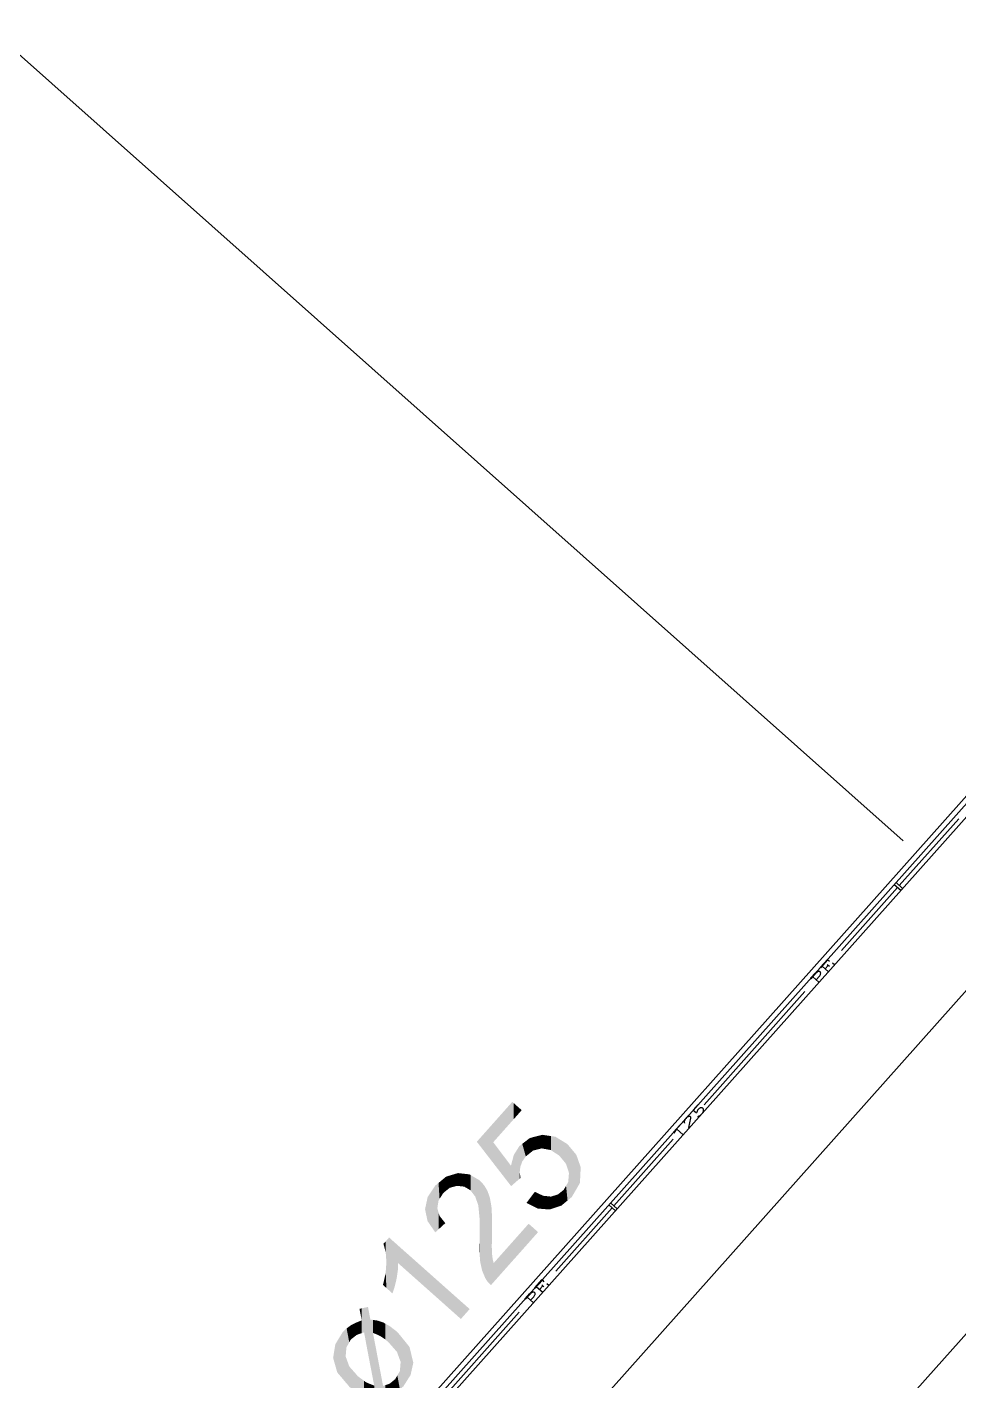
# Model space of a CAD drawing. Header units: inches. Extents: x 0.0008 to 0.0144, y 0.0003 to 0.0113.
# Drawn here: x 0.010388 to 0.010901, y 0.001525 to 0.00227 of the extents above; entities that cross this region are included whole.
import ezdxf

# ---------------------------------------------------------------- set-up
doc = ezdxf.new("R2010")
doc.units = ezdxf.units.IN
doc.header["$MEASUREMENT"] = 0
doc.linetypes.add('STRICHPUNKT', pattern=[25.4, 12.7, -6.35, 0, -6.35])
doc.layers.add('Standard', color=7, linetype='Continuous')

# ---------------------------------------------------------------- blocks, each defined once
blk = doc.blocks.new('*U625')
at = {"layer": 'Standard', "color": 4, "linetype": 'ByBlock'}
for points in [[(0.268542, 0.03959), (0.268511, 0.039752), (0.268542, 0.039759)], [(0.268575, 0.039423), (0.268542, 0.039759), (0.268575, 0.039766)], [(0.268591, 0.039339), (0.268575, 0.039766), (0.268591, 0.039769)], [(0.268575, 0.039423), (0.268575, 0.039766), (0.268591, 0.039339)], [(0.268603, 0.039272), (0.268591, 0.039769), (0.268603, 0.039772)], [(0.268591, 0.039339), (0.268591, 0.039769), (0.268603, 0.039272)], [(0.26863, 0.039129), (0.268603, 0.039772), (0.26863, 0.039778)], [(0.268603, 0.039272), (0.268603, 0.039772), (0.26863, 0.039129)], [(0.26863, 0.039129), (0.26863, 0.039778), (0.268663, 0.038956)], [(0.268461, 0.039378), (0.268392, 0.039522), (0.268461, 0.039558)], [(0.268471, 0.039387), (0.268461, 0.039558), (0.268471, 0.039562)], [(0.268481, 0.03939), (0.268471, 0.039562), (0.268481, 0.039566)], [(0.268489, 0.039393), (0.268481, 0.039566), (0.268489, 0.039569)], [(0.268511, 0.039401), (0.268489, 0.039569), (0.268511, 0.039578)], [(0.268542, 0.039411), (0.268511, 0.039578), (0.268542, 0.03959)], [(0.268663, 0.038956), (0.268663, 0.039602), (0.268665, 0.038947)], [(0.268665, 0.038947), (0.268665, 0.039602), (0.2687, 0.038764)], [(0.2687, 0.039414), (0.2687, 0.039597), (0.268716, 0.039408)], [(0.268716, 0.039408), (0.268716, 0.039594), (0.268752, 0.039394)], [(0.268752, 0.039394), (0.268752, 0.039589), (0.268759, 0.039391)], [(0.268759, 0.039391), (0.268759, 0.039588), (0.268762, 0.03939)], [(0.268762, 0.03939), (0.268762, 0.039587), (0.268786, 0.039378)], [(0.268786, 0.039378), (0.268786, 0.03958), (0.268804, 0.039369)], [(0.268804, 0.039369), (0.268804, 0.039574), (0.26884, 0.039345)], [(0.26884, 0.039345), (0.26884, 0.039562), (0.268841, 0.039345)], [(0.268841, 0.039345), (0.268841, 0.039562), (0.268857, 0.039334)], [(0.268857, 0.039334), (0.268857, 0.039553), (0.268872, 0.039322)], [(0.268273, 0.038777), (0.268201, 0.039303), (0.268273, 0.039421)], [(0.268317, 0.038724), (0.268273, 0.039421), (0.268317, 0.039465)], [(0.268273, 0.038777), (0.268273, 0.039421), (0.268317, 0.038724)], [(0.268328, 0.039213), (0.268317, 0.039465), (0.268328, 0.039475)], [(0.268331, 0.039218), (0.268328, 0.039475), (0.268331, 0.039478)], [(0.268368, 0.039284), (0.268331, 0.039478), (0.268368, 0.039505)], [(0.268374, 0.039295), (0.268368, 0.039505), (0.268374, 0.03951)], [(0.268391, 0.039324), (0.268374, 0.03951), (0.268391, 0.039522)], [(0.268392, 0.039325), (0.268391, 0.039522), (0.268392, 0.039522)], [(0.2687, 0.038764), (0.2687, 0.039414), (0.268716, 0.038678)], [(0.268872, 0.039322), (0.268872, 0.039544), (0.268904, 0.039296)], [(0.268904, 0.039296), (0.268904, 0.039526), (0.268914, 0.039288)], [(0.268914, 0.039288), (0.268914, 0.039521), (0.268933, 0.039266)], [(0.268933, 0.039266), (0.268933, 0.03951), (0.268939, 0.039259)], [(0.268939, 0.039259), (0.268939, 0.039506), (0.269007, 0.039181)], [(0.269007, 0.039181), (0.269007, 0.039453), (0.269008, 0.03918)], [(0.269008, 0.03918), (0.269008, 0.039453), (0.269035, 0.039149)], [(0.269035, 0.039149), (0.269035, 0.039432), (0.26904, 0.039134)], [(0.26904, 0.039134), (0.26904, 0.039427), (0.269075, 0.039039)], [(0.269075, 0.039039), (0.269075, 0.039385), (0.269086, 0.039011)], [(0.268173, 0.038958), (0.268142, 0.039065), (0.268173, 0.039256)], [(0.268201, 0.038861), (0.268173, 0.039256), (0.268201, 0.039303)], [(0.268173, 0.038958), (0.268173, 0.039256), (0.268201, 0.038861)], [(0.268201, 0.038861), (0.268201, 0.039303), (0.268273, 0.038777)], [(0.268716, 0.038494), (0.268716, 0.039328), (0.268752, 0.038491)], [(0.268317, 0.038724), (0.268317, 0.039084), (0.268328, 0.038712)], [(0.268328, 0.038712), (0.268328, 0.039056), (0.268331, 0.038709)], [(0.268331, 0.038709), (0.268331, 0.039048), (0.268368, 0.038664)], [(0.268752, 0.038491), (0.268752, 0.039141), (0.268759, 0.038453)], [(0.268759, 0.038453), (0.268759, 0.039102), (0.268762, 0.038438)], [(0.268762, 0.038438), (0.268762, 0.039087), (0.268786, 0.038313)], [(0.269086, 0.038636), (0.269075, 0.03888), (0.269086, 0.039011)], [(0.268368, 0.038664), (0.268368, 0.038946), (0.268374, 0.038657)], [(0.268374, 0.038657), (0.268374, 0.038939), (0.268391, 0.038644)], [(0.268391, 0.038644), (0.268391, 0.03892), (0.268392, 0.038644)], [(0.268392, 0.038644), (0.268392, 0.038919), (0.268461, 0.038591)], [(0.268461, 0.038591), (0.268461, 0.038841), (0.268471, 0.038583)], [(0.268471, 0.038583), (0.268471, 0.038828), (0.268481, 0.038576)], [(0.268481, 0.038576), (0.268481, 0.038817), (0.268489, 0.038572)], [(0.268489, 0.038572), (0.268489, 0.038809), (0.268511, 0.03856)], [(0.269035, 0.038592), (0.269008, 0.038766), (0.269035, 0.038812)], [(0.26904, 0.038597), (0.269035, 0.038812), (0.26904, 0.038821)], [(0.269075, 0.038627), (0.26904, 0.038821), (0.269075, 0.03888)], [(0.268511, 0.03856), (0.268511, 0.038792), (0.268542, 0.038545)], [(0.268542, 0.038545), (0.268542, 0.03877), (0.268575, 0.038528)], [(0.268575, 0.038528), (0.268575, 0.038746), (0.268591, 0.03852)], [(0.268591, 0.03852), (0.268591, 0.038734), (0.268603, 0.038516)], [(0.268603, 0.038516), (0.268603, 0.038725), (0.26863, 0.038509)], [(0.26863, 0.038509), (0.26863, 0.038713), (0.268663, 0.038499)], [(0.268663, 0.038499), (0.268663, 0.0387), (0.268665, 0.038499)], [(0.268665, 0.038499), (0.268665, 0.038699), (0.2687, 0.038496)], [(0.2687, 0.038496), (0.2687, 0.038685), (0.268716, 0.038494)], [(0.268841, 0.038324), (0.26884, 0.038674), (0.268841, 0.038674)], [(0.268857, 0.038327), (0.268841, 0.038674), (0.268857, 0.03868)], [(0.268872, 0.03833), (0.268857, 0.03868), (0.268872, 0.038685)], [(0.268904, 0.038523), (0.268872, 0.038685), (0.268904, 0.038696)], [(0.268914, 0.038527), (0.268904, 0.038696), (0.268914, 0.038699)], [(0.268933, 0.038535), (0.268914, 0.038699), (0.268933, 0.038706)], [(0.268939, 0.038538), (0.268933, 0.038706), (0.268939, 0.038711)], [(0.269007, 0.038568), (0.268939, 0.038711), (0.269007, 0.038766)], [(0.269008, 0.038569), (0.269007, 0.038766), (0.269008, 0.038766)]]:
    blk.add_solid(points, dxfattribs=at)
at = {"layer": 'Standard', "color": 4, "linetype": 'ByBlock', "extrusion": (0, 0, -1)}
for points in [[(-0.268542, 0.039411), (-0.268542, 0.039759), (-0.268575, 0.039423)], [(-0.268663, 0.038956), (-0.26863, 0.039778), (-0.268663, 0.039602)], [(-0.268461, 0.039378), (-0.268461, 0.039558), (-0.268471, 0.039387)], [(-0.268471, 0.039387), (-0.268471, 0.039562), (-0.268481, 0.03939)], [(-0.268481, 0.03939), (-0.268481, 0.039566), (-0.268489, 0.039393)], [(-0.268489, 0.039393), (-0.268489, 0.039569), (-0.268511, 0.039401)], [(-0.268511, 0.039401), (-0.268511, 0.039578), (-0.268542, 0.039411)], [(-0.268665, 0.038947), (-0.268663, 0.039602), (-0.268665, 0.039602)], [(-0.2687, 0.038764), (-0.268665, 0.039602), (-0.2687, 0.039597)], [(-0.268716, 0.039408), (-0.2687, 0.039597), (-0.268716, 0.039594)], [(-0.268752, 0.039394), (-0.268716, 0.039594), (-0.268752, 0.039589)], [(-0.268759, 0.039391), (-0.268752, 0.039589), (-0.268759, 0.039588)], [(-0.268762, 0.03939), (-0.268759, 0.039588), (-0.268762, 0.039587)], [(-0.268786, 0.039378), (-0.268762, 0.039587), (-0.268786, 0.03958)], [(-0.268804, 0.039369), (-0.268786, 0.03958), (-0.268804, 0.039574)], [(-0.26884, 0.039345), (-0.268804, 0.039574), (-0.26884, 0.039562)], [(-0.268841, 0.039345), (-0.26884, 0.039562), (-0.268841, 0.039562)], [(-0.268857, 0.039334), (-0.268841, 0.039562), (-0.268857, 0.039553)], [(-0.268872, 0.039322), (-0.268857, 0.039553), (-0.268872, 0.039544)], [(-0.268317, 0.039084), (-0.268317, 0.039465), (-0.268328, 0.039213)], [(-0.268328, 0.039213), (-0.268328, 0.039475), (-0.268331, 0.039218)], [(-0.268331, 0.039218), (-0.268331, 0.039478), (-0.268368, 0.039284)], [(-0.268368, 0.039284), (-0.268368, 0.039505), (-0.268374, 0.039295)], [(-0.268374, 0.039295), (-0.268374, 0.03951), (-0.268391, 0.039324)], [(-0.268391, 0.039324), (-0.268391, 0.039522), (-0.268392, 0.039325)], [(-0.268392, 0.039325), (-0.268392, 0.039522), (-0.268461, 0.039378)], [(-0.268716, 0.038678), (-0.2687, 0.039414), (-0.268716, 0.039328)], [(-0.268904, 0.039296), (-0.268872, 0.039544), (-0.268904, 0.039526)], [(-0.268914, 0.039288), (-0.268904, 0.039526), (-0.268914, 0.039521)], [(-0.268933, 0.039266), (-0.268914, 0.039521), (-0.268933, 0.03951)], [(-0.268939, 0.039259), (-0.268933, 0.03951), (-0.268939, 0.039506)], [(-0.269007, 0.039181), (-0.268939, 0.039506), (-0.269007, 0.039453)], [(-0.269008, 0.03918), (-0.269007, 0.039453), (-0.269008, 0.039453)], [(-0.269035, 0.039149), (-0.269008, 0.039453), (-0.269035, 0.039432)], [(-0.26904, 0.039134), (-0.269035, 0.039432), (-0.26904, 0.039427)], [(-0.269075, 0.039039), (-0.26904, 0.039427), (-0.269075, 0.039385)], [(-0.269086, 0.039011), (-0.269075, 0.039385), (-0.269086, 0.039372)], [(-0.269086, 0.038636), (-0.269086, 0.039372), (-0.269125, 0.038669)], [(-0.269125, 0.038669), (-0.269086, 0.039372), (-0.269125, 0.039324)], [(-0.268752, 0.038491), (-0.268716, 0.039328), (-0.268752, 0.039141)], [(-0.269125, 0.038669), (-0.269125, 0.039324), (-0.26921, 0.038803)], [(-0.26921, 0.038803), (-0.269125, 0.039324), (-0.26921, 0.039219)], [(-0.26921, 0.038803), (-0.26921, 0.039219), (-0.269225, 0.038825)], [(-0.269225, 0.038825), (-0.26921, 0.039219), (-0.269225, 0.039157)], [(-0.268328, 0.038712), (-0.268317, 0.039084), (-0.268328, 0.039056)], [(-0.268331, 0.038709), (-0.268328, 0.039056), (-0.268331, 0.039048)], [(-0.268368, 0.038664), (-0.268331, 0.039048), (-0.268368, 0.038946)], [(-0.268759, 0.038453), (-0.268752, 0.039141), (-0.268759, 0.039102)], [(-0.268762, 0.038438), (-0.268759, 0.039102), (-0.268762, 0.039087)], [(-0.268786, 0.038313), (-0.268762, 0.039087), (-0.268786, 0.03896)], [(-0.269225, 0.038825), (-0.269225, 0.039157), (-0.269263, 0.038998)], [(-0.268374, 0.038657), (-0.268368, 0.038946), (-0.268374, 0.038939)], [(-0.268391, 0.038644), (-0.268374, 0.038939), (-0.268391, 0.03892)], [(-0.268392, 0.038644), (-0.268391, 0.03892), (-0.268392, 0.038919)], [(-0.268461, 0.038591), (-0.268392, 0.038919), (-0.268461, 0.038841)], [(-0.268471, 0.038583), (-0.268461, 0.038841), (-0.268471, 0.038828)], [(-0.268481, 0.038576), (-0.268471, 0.038828), (-0.268481, 0.038817)], [(-0.268489, 0.038572), (-0.268481, 0.038817), (-0.268489, 0.038809)], [(-0.268511, 0.03856), (-0.268489, 0.038809), (-0.268511, 0.038792)], [(-0.268786, 0.038313), (-0.268786, 0.03896), (-0.268804, 0.038317)], [(-0.268804, 0.038317), (-0.268786, 0.03896), (-0.268804, 0.038867)], [(-0.268804, 0.038317), (-0.268804, 0.038867), (-0.26884, 0.038324)], [(-0.26884, 0.038324), (-0.268804, 0.038867), (-0.26884, 0.038674)], [(-0.269035, 0.038592), (-0.269035, 0.038812), (-0.26904, 0.038597)], [(-0.26904, 0.038597), (-0.26904, 0.038821), (-0.269075, 0.038627)], [(-0.269075, 0.038627), (-0.269075, 0.03888), (-0.269086, 0.038636)], [(-0.268542, 0.038545), (-0.268511, 0.038792), (-0.268542, 0.03877)], [(-0.268575, 0.038528), (-0.268542, 0.03877), (-0.268575, 0.038746)], [(-0.268591, 0.03852), (-0.268575, 0.038746), (-0.268591, 0.038734)], [(-0.268603, 0.038516), (-0.268591, 0.038734), (-0.268603, 0.038725)], [(-0.26863, 0.038509), (-0.268603, 0.038725), (-0.26863, 0.038713)], [(-0.268663, 0.038499), (-0.26863, 0.038713), (-0.268663, 0.0387)], [(-0.268665, 0.038499), (-0.268663, 0.0387), (-0.268665, 0.038699)], [(-0.2687, 0.038496), (-0.268665, 0.038699), (-0.2687, 0.038685)], [(-0.268716, 0.038494), (-0.2687, 0.038685), (-0.268716, 0.038678)], [(-0.26884, 0.038324), (-0.26884, 0.038674), (-0.268841, 0.038324)], [(-0.268841, 0.038324), (-0.268841, 0.038674), (-0.268857, 0.038327)], [(-0.268857, 0.038327), (-0.268857, 0.03868), (-0.268872, 0.03833)], [(-0.268872, 0.038509), (-0.268872, 0.038685), (-0.268904, 0.038523)], [(-0.268904, 0.038523), (-0.268904, 0.038696), (-0.268914, 0.038527)], [(-0.268914, 0.038527), (-0.268914, 0.038699), (-0.268933, 0.038535)], [(-0.268933, 0.038535), (-0.268933, 0.038706), (-0.268939, 0.038538)], [(-0.268939, 0.038538), (-0.268939, 0.038711), (-0.269007, 0.038568)], [(-0.269007, 0.038568), (-0.269007, 0.038766), (-0.269008, 0.038569)], [(-0.269008, 0.038569), (-0.269008, 0.038766), (-0.269035, 0.038592)], [(-0.268872, 0.03833), (-0.268872, 0.038509), (-0.268904, 0.038337)]]:
    blk.add_solid(points, dxfattribs=at)
blk = doc.blocks.new('*U626')
at = {"layer": 'Standard', "color": 4, "linetype": 'ByBlock'}
for points in [[(0.268875, 0.04055), (0.268846, 0.04066), (0.268875, 0.040693)], [(0.268877, 0.040545), (0.268875, 0.040693), (0.268877, 0.040694)], [(0.268875, 0.04055), (0.268875, 0.040693), (0.268877, 0.040545)], [(0.268887, 0.040404), (0.268877, 0.040694), (0.268887, 0.040706)], [(0.268877, 0.040545), (0.268877, 0.040694), (0.268887, 0.040404)], [(0.268925, 0.040009), (0.268887, 0.040706), (0.268925, 0.040749)], [(0.268887, 0.040043), (0.268887, 0.040706), (0.268925, 0.040009)], [(0.268925, 0.040009), (0.268925, 0.040749), (0.268972, 0.039967)], [(0.269051, 0.04039), (0.269051, 0.040636), (0.269928, 0.03961)], [(0.268887, 0.040043), (0.268877, 0.040263), (0.268887, 0.040404)], [(0.268875, 0.040053), (0.268846, 0.040115), (0.268875, 0.040246)], [(0.268877, 0.040052), (0.268875, 0.040246), (0.268877, 0.040263)], [(0.268875, 0.040053), (0.268875, 0.040246), (0.268877, 0.040052)], [(0.268877, 0.040052), (0.268877, 0.040263), (0.268887, 0.040043)], [(0.268846, 0.040079), (0.268839, 0.040085), (0.268846, 0.040115)], [(0.268846, 0.040079), (0.268846, 0.040115), (0.268875, 0.040053)]]:
    blk.add_solid(points, dxfattribs=at)
at = {"layer": 'Standard', "color": 4, "linetype": 'ByBlock', "extrusion": (0, 0, -1)}
for points in [[(-0.268972, 0.039967), (-0.268925, 0.040749), (-0.268972, 0.040706)], [(-0.268972, 0.039967), (-0.268972, 0.040706), (-0.269003, 0.040062)], [(-0.269003, 0.040062), (-0.268972, 0.040706), (-0.269003, 0.040679)], [(-0.269003, 0.040062), (-0.269003, 0.040679), (-0.26903, 0.040175)], [(-0.26903, 0.040175), (-0.269003, 0.040679), (-0.26903, 0.040655)], [(-0.26903, 0.040175), (-0.26903, 0.040655), (-0.269047, 0.04029)], [(-0.269047, 0.04029), (-0.26903, 0.040655), (-0.269047, 0.04064)], [(-0.269047, 0.04029), (-0.269047, 0.04064), (-0.269051, 0.04039)], [(-0.269051, 0.04039), (-0.269047, 0.04064), (-0.269051, 0.040636)], [(-0.269928, 0.03961), (-0.269051, 0.040636), (-0.269928, 0.039857)], [(-0.269928, 0.03961), (-0.269928, 0.039857), (-0.270051, 0.039748)]]:
    blk.add_solid(points, dxfattribs=at)
blk = doc.blocks.new('*U627')
at = {"layer": 'Standard', "color": 4, "linetype": 'ByBlock'}
for points in [[(0.269873, 0.041471), (0.26977, 0.041614), (0.269873, 0.041645)], [(0.269886, 0.041469), (0.269873, 0.041645), (0.269886, 0.041649)], [(0.269873, 0.041471), (0.269873, 0.041645), (0.269886, 0.041469)], [(0.269886, 0.041469), (0.269886, 0.041649), (0.269974, 0.04146)], [(0.269974, 0.04146), (0.269974, 0.041639), (0.270049, 0.041416)], [(0.269569, 0.040822), (0.269462, 0.041311), (0.269569, 0.041473)], [(0.26957, 0.040821), (0.269569, 0.041473), (0.26957, 0.041474)], [(0.269569, 0.040822), (0.269569, 0.041473), (0.26957, 0.040821)], [(0.269599, 0.040847), (0.26957, 0.041474), (0.269599, 0.041498)], [(0.269616, 0.041266), (0.269599, 0.041498), (0.269616, 0.041512)], [(0.26963, 0.041288), (0.269616, 0.041512), (0.26963, 0.041523)], [(0.269681, 0.041369), (0.26963, 0.041523), (0.269681, 0.041566)], [(0.26971, 0.041393), (0.269681, 0.041566), (0.26971, 0.04159)], [(0.26972, 0.041401), (0.26971, 0.04159), (0.26972, 0.041598)], [(0.26977, 0.041442), (0.26972, 0.041598), (0.26977, 0.041614)], [(0.270049, 0.041416), (0.270049, 0.041631), (0.270063, 0.041407)], [(0.270063, 0.041407), (0.270063, 0.041622), (0.270129, 0.04132)], [(0.270129, 0.04132), (0.270129, 0.041583), (0.270172, 0.041196)], [(0.270172, 0.041196), (0.270172, 0.041558), (0.270187, 0.041037)], [(0.270187, 0.041037), (0.270187, 0.041548), (0.270189, 0.041022)], [(0.270189, 0.041022), (0.270189, 0.041547), (0.27019, 0.04101)], [(0.27019, 0.040516), (0.27019, 0.041547), (0.270191, 0.0405)], [(0.270191, 0.0405), (0.270191, 0.041546), (0.270198, 0.040407)], [(0.270198, 0.040407), (0.270198, 0.041539), (0.270225, 0.040287)], [(0.270225, 0.040287), (0.270225, 0.04151), (0.270252, 0.040221)], [(0.270252, 0.040221), (0.270252, 0.04148), (0.270267, 0.040184)], [(0.270267, 0.040184), (0.270267, 0.041455), (0.270299, 0.040134)], [(0.269462, 0.040979), (0.269427, 0.041144), (0.269462, 0.041307)], [(0.269462, 0.040978), (0.269462, 0.041307), (0.269462, 0.041311)], [(0.269462, 0.040978), (0.269462, 0.041311), (0.269569, 0.040822)], [(0.269462, 0.040979), (0.269462, 0.041307), (0.269462, 0.040978)], [(0.270299, 0.040134), (0.270299, 0.041401), (0.270302, 0.040129)], [(0.270302, 0.040129), (0.270302, 0.041393), (0.270333, 0.040098)], [(0.270333, 0.040098), (0.270333, 0.041305), (0.270348, 0.040083)], [(0.27019, 0.040516), (0.270189, 0.040738), (0.27019, 0.04101)], [(0.270189, 0.040532), (0.270187, 0.040553), (0.270189, 0.040738)], [(0.270189, 0.040532), (0.270189, 0.040738), (0.27019, 0.040516)], [(0.270386, 0.040125), (0.270386, 0.040391), (0.270875, 0.040675)]]:
    blk.add_solid(points, dxfattribs=at)
at = {"layer": 'Standard', "color": 4, "linetype": 'ByBlock', "extrusion": (0, 0, -1)}
for points in [[(-0.269974, 0.04146), (-0.269886, 0.041649), (-0.269974, 0.041639)], [(-0.270049, 0.041416), (-0.269974, 0.041639), (-0.270049, 0.041631)], [(-0.26957, 0.040821), (-0.26957, 0.041474), (-0.269599, 0.040847)], [(-0.269599, 0.041157), (-0.269599, 0.041498), (-0.269616, 0.041266)], [(-0.269616, 0.041266), (-0.269616, 0.041512), (-0.26963, 0.041288)], [(-0.26963, 0.041288), (-0.26963, 0.041523), (-0.269681, 0.041369)], [(-0.269681, 0.041369), (-0.269681, 0.041566), (-0.26971, 0.041393)], [(-0.26971, 0.041393), (-0.26971, 0.04159), (-0.26972, 0.041401)], [(-0.26972, 0.041401), (-0.26972, 0.041598), (-0.26977, 0.041442)], [(-0.26977, 0.041442), (-0.26977, 0.041614), (-0.269873, 0.041471)], [(-0.270063, 0.041407), (-0.270049, 0.041631), (-0.270063, 0.041622)], [(-0.270129, 0.04132), (-0.270063, 0.041622), (-0.270129, 0.041583)], [(-0.270172, 0.041196), (-0.270129, 0.041583), (-0.270172, 0.041558)], [(-0.270187, 0.041037), (-0.270172, 0.041558), (-0.270187, 0.041548)], [(-0.270189, 0.041022), (-0.270187, 0.041548), (-0.270189, 0.041547)], [(-0.27019, 0.04101), (-0.270189, 0.041547), (-0.27019, 0.041547)], [(-0.270191, 0.0405), (-0.27019, 0.041547), (-0.270191, 0.041546)], [(-0.270198, 0.040407), (-0.270191, 0.041546), (-0.270198, 0.041539)], [(-0.270225, 0.040287), (-0.270198, 0.041539), (-0.270225, 0.04151)], [(-0.270252, 0.040221), (-0.270225, 0.04151), (-0.270252, 0.04148)], [(-0.270267, 0.040184), (-0.270252, 0.04148), (-0.270267, 0.041455)], [(-0.270299, 0.040134), (-0.270267, 0.041455), (-0.270299, 0.041401)], [(-0.270302, 0.040129), (-0.270299, 0.041401), (-0.270302, 0.041393)], [(-0.270333, 0.040098), (-0.270302, 0.041393), (-0.270333, 0.041305)], [(-0.270348, 0.040083), (-0.270333, 0.041305), (-0.270348, 0.041221)], [(-0.269599, 0.040847), (-0.269599, 0.041157), (-0.269616, 0.040863)], [(-0.269616, 0.040863), (-0.269599, 0.041157), (-0.269616, 0.041096)], [(-0.269616, 0.040863), (-0.269616, 0.041096), (-0.26963, 0.040876)], [(-0.26963, 0.040876), (-0.269616, 0.041096), (-0.26963, 0.041049)], [(-0.270348, 0.040083), (-0.270348, 0.041221), (-0.270355, 0.04009)], [(-0.270355, 0.04009), (-0.270348, 0.041221), (-0.270355, 0.041187)], [(-0.270355, 0.04009), (-0.270355, 0.041187), (-0.27036, 0.040096)], [(-0.27036, 0.040096), (-0.270355, 0.041187), (-0.27036, 0.041099)], [(-0.27036, 0.040621), (-0.27036, 0.041099), (-0.270363, 0.0408)], [(-0.270363, 0.0408), (-0.27036, 0.041099), (-0.270363, 0.041046)], [(-0.26963, 0.040876), (-0.26963, 0.041049), (-0.269681, 0.040922)], [(-0.269681, 0.040922), (-0.26963, 0.041049), (-0.269681, 0.040986)], [(-0.269681, 0.040922), (-0.269681, 0.040986), (-0.26971, 0.04095)], [(-0.270363, 0.0408), (-0.270363, 0.041046), (-0.270364, 0.040812)], [(-0.270364, 0.040812), (-0.270363, 0.041046), (-0.270364, 0.041045)], [(-0.270364, 0.040812), (-0.270364, 0.041045), (-0.270365, 0.041027)], [(-0.270875, 0.040675), (-0.270386, 0.040391), (-0.270875, 0.040941)], [(-0.270875, 0.040675), (-0.270875, 0.040941), (-0.271007, 0.040824)], [(-0.27036, 0.040096), (-0.27036, 0.040621), (-0.270363, 0.0401)], [(-0.270363, 0.0401), (-0.27036, 0.040621), (-0.270363, 0.040517)], [(-0.270363, 0.0401), (-0.270363, 0.040517), (-0.270364, 0.0401)], [(-0.270364, 0.0401), (-0.270363, 0.040517), (-0.270364, 0.040515)], [(-0.270364, 0.0401), (-0.270364, 0.040515), (-0.270365, 0.040101)], [(-0.270365, 0.040101), (-0.270364, 0.040515), (-0.270365, 0.040506)], [(-0.270365, 0.040101), (-0.270365, 0.040506), (-0.270372, 0.040109)], [(-0.270372, 0.040109), (-0.270365, 0.040506), (-0.270372, 0.040451)], [(-0.270372, 0.040109), (-0.270372, 0.040451), (-0.270386, 0.040125)], [(-0.270386, 0.040125), (-0.270372, 0.040451), (-0.270386, 0.040391)]]:
    blk.add_solid(points, dxfattribs=at)
blk = doc.blocks.new('*U628')
at = {"layer": 'Standard', "color": 4, "linetype": 'ByBlock', "extrusion": (0, 0, -1)}
for points in [[(-0.270628, 0.042359), (-0.27038, 0.042345), (-0.270628, 0.042624)], [(-0.270628, 0.042359), (-0.270628, 0.042624), (-0.27063, 0.042361)], [(-0.27063, 0.042361), (-0.27063, 0.042626), (-0.270647, 0.04238)], [(-0.270647, 0.04238), (-0.270647, 0.042645), (-0.270667, 0.042403)], [(-0.270667, 0.042403), (-0.270647, 0.042645), (-0.270667, 0.042627)], [(-0.270667, 0.042403), (-0.270667, 0.042627), (-0.270746, 0.042492)], [(-0.270746, 0.042492), (-0.270667, 0.042627), (-0.270746, 0.042556)], [(-0.270746, 0.042492), (-0.270746, 0.042556), (-0.27075, 0.042496)], [(-0.27075, 0.042496), (-0.270746, 0.042556), (-0.27075, 0.042553)], [(-0.27075, 0.042496), (-0.27075, 0.042553), (-0.270759, 0.042506)], [(-0.270759, 0.042506), (-0.27075, 0.042553), (-0.270759, 0.042545)], [(-0.270759, 0.042506), (-0.270759, 0.042545), (-0.270762, 0.04251)], [(-0.270762, 0.04251), (-0.270759, 0.042545), (-0.270762, 0.042542)], [(-0.270762, 0.04251), (-0.270762, 0.042542), (-0.270778, 0.042528)], [(-0.270628, 0.04147), (-0.27038, 0.04208), (-0.270628, 0.041752)], [(-0.270746, 0.041567), (-0.270746, 0.042027), (-0.27075, 0.041571)], [(-0.27075, 0.041656), (-0.27075, 0.04203), (-0.270759, 0.041735)], [(-0.270759, 0.041735), (-0.270759, 0.042036), (-0.270762, 0.041744)], [(-0.270762, 0.041744), (-0.270762, 0.042039), (-0.270778, 0.041789)], [(-0.270778, 0.041789), (-0.270778, 0.042051), (-0.270786, 0.041811)], [(-0.270786, 0.041811), (-0.270786, 0.042058), (-0.270835, 0.041882)], [(-0.270835, 0.041882), (-0.270835, 0.042095), (-0.270845, 0.041889)], [(-0.270845, 0.041889), (-0.270845, 0.042103), (-0.270892, 0.041927)], [(-0.270892, 0.041927), (-0.270892, 0.042139), (-0.270938, 0.041964)], [(-0.270938, 0.041964), (-0.270938, 0.042151), (-0.270961, 0.04197)], [(-0.270961, 0.04197), (-0.270961, 0.042157), (-0.271003, 0.04198)], [(-0.271003, 0.04198), (-0.271003, 0.042168), (-0.271057, 0.041994)], [(-0.271077, 0.04199), (-0.271068, 0.042184), (-0.271077, 0.042182)], [(-0.27117, 0.041974), (-0.271077, 0.042182), (-0.27117, 0.042169)], [(-0.271181, 0.041972), (-0.27117, 0.042169), (-0.271181, 0.042167)], [(-0.271186, 0.041969), (-0.271181, 0.042167), (-0.271186, 0.042166)], [(-0.271251, 0.041927), (-0.271186, 0.042166), (-0.271251, 0.042156)], [(-0.271283, 0.041907), (-0.271251, 0.042156), (-0.271283, 0.042136)], [(-0.271301, 0.041895), (-0.271283, 0.042136), (-0.271301, 0.042125)], [(-0.271333, 0.041857), (-0.271301, 0.042125), (-0.271333, 0.042106)], [(-0.271365, 0.041818), (-0.271333, 0.042106), (-0.271365, 0.042086)], [(-0.271398, 0.041778), (-0.271365, 0.042086), (-0.271398, 0.042066)], [(-0.271419, 0.041711), (-0.271398, 0.042066), (-0.271419, 0.042052)], [(-0.271428, 0.041685), (-0.271419, 0.042052), (-0.271428, 0.042042)], [(-0.271439, 0.04165), (-0.271428, 0.042042), (-0.271439, 0.042028)], [(-0.271439, 0.041282), (-0.271439, 0.042028), (-0.271478, 0.041314)], [(-0.271478, 0.041314), (-0.271439, 0.042028), (-0.271478, 0.041981)], [(-0.270647, 0.041481), (-0.270647, 0.041824), (-0.270667, 0.041499)], [(-0.270667, 0.041499), (-0.270667, 0.041902), (-0.270746, 0.041567)], [(-0.271478, 0.041314), (-0.271478, 0.041981), (-0.271542, 0.041424)], [(-0.271542, 0.041424), (-0.271478, 0.041981), (-0.271542, 0.041904)], [(-0.271542, 0.041424), (-0.271542, 0.041904), (-0.271592, 0.041511)], [(-0.271592, 0.041511), (-0.271542, 0.041904), (-0.271592, 0.041761)], [(-0.27063, 0.041467), (-0.27063, 0.041761), (-0.270647, 0.041481)], [(-0.27075, 0.041571), (-0.27075, 0.041656), (-0.270759, 0.041578)], [(-0.270759, 0.041578), (-0.27075, 0.041656), (-0.270759, 0.041602)], [(-0.271592, 0.041511), (-0.271592, 0.041761), (-0.271603, 0.04173)], [(-0.270759, 0.041578), (-0.270759, 0.041602), (-0.270762, 0.041581)], [(-0.271398, 0.041248), (-0.271398, 0.041471), (-0.271419, 0.041266)], [(-0.271419, 0.041266), (-0.271419, 0.041508), (-0.271428, 0.041273)], [(-0.271428, 0.041273), (-0.271428, 0.041523), (-0.271439, 0.041282)], [(-0.271003, 0.041153), (-0.270961, 0.041387), (-0.271003, 0.041367)], [(-0.271057, 0.041149), (-0.271003, 0.041367), (-0.271057, 0.041342)], [(-0.271068, 0.041148), (-0.271057, 0.041342), (-0.271068, 0.041337)], [(-0.271077, 0.041147), (-0.271068, 0.041337), (-0.271077, 0.041332)], [(-0.27117, 0.04114), (-0.271077, 0.041332), (-0.27117, 0.041322)], [(-0.27117, 0.04114), (-0.27117, 0.041322), (-0.271181, 0.041144)], [(-0.271181, 0.041144), (-0.27117, 0.041322), (-0.271181, 0.041321)], [(-0.271181, 0.041144), (-0.271181, 0.041321), (-0.271186, 0.041146)], [(-0.271186, 0.041146), (-0.271181, 0.041321), (-0.271186, 0.04132)], [(-0.271186, 0.041146), (-0.271186, 0.04132), (-0.271251, 0.041167)], [(-0.271251, 0.041167), (-0.271251, 0.04134), (-0.271283, 0.041178)], [(-0.271283, 0.041178), (-0.271283, 0.04135), (-0.271301, 0.041184)], [(-0.271301, 0.041184), (-0.271301, 0.041364), (-0.271333, 0.041194)], [(-0.271333, 0.041194), (-0.271333, 0.041389), (-0.271365, 0.041221)], [(-0.271365, 0.041221), (-0.271365, 0.041415), (-0.271398, 0.041248)]]:
    blk.add_solid(points, dxfattribs=at)
at = {"layer": 'Standard', "color": 4, "linetype": 'ByBlock'}
for points in [[(0.27063, 0.042361), (0.270628, 0.042624), (0.27063, 0.042626)], [(0.270647, 0.04238), (0.27063, 0.042626), (0.270647, 0.042645)], [(0.27038, 0.04179), (0.270151, 0.042087), (0.27038, 0.042345)], [(0.27038, 0.04208), (0.27038, 0.042345), (0.270628, 0.042359)], [(0.27038, 0.04179), (0.27038, 0.04208), (0.270628, 0.04147)], [(0.270746, 0.041567), (0.270667, 0.041902), (0.270746, 0.042027)], [(0.27075, 0.041571), (0.270746, 0.042027), (0.27075, 0.04203)], [(0.270759, 0.041735), (0.27075, 0.04203), (0.270759, 0.042036)], [(0.270762, 0.041744), (0.270759, 0.042036), (0.270762, 0.042039)], [(0.270778, 0.041789), (0.270762, 0.042039), (0.270778, 0.042051)], [(0.270786, 0.041811), (0.270778, 0.042051), (0.270786, 0.042058)], [(0.270835, 0.041882), (0.270786, 0.042058), (0.270835, 0.042095)], [(0.270845, 0.041889), (0.270835, 0.042095), (0.270845, 0.042103)], [(0.270892, 0.041927), (0.270845, 0.042103), (0.270892, 0.042139)], [(0.270938, 0.041964), (0.270892, 0.042139), (0.270938, 0.042151)], [(0.270961, 0.04197), (0.270938, 0.042151), (0.270961, 0.042157)], [(0.271003, 0.04198), (0.270961, 0.042157), (0.271003, 0.042168)], [(0.271057, 0.041994), (0.271003, 0.042168), (0.271057, 0.042181)], [(0.271068, 0.041992), (0.271057, 0.042181), (0.271068, 0.042184)], [(0.271057, 0.041994), (0.271057, 0.042181), (0.271068, 0.041992)], [(0.271068, 0.041992), (0.271068, 0.042184), (0.271077, 0.04199)], [(0.271077, 0.04199), (0.271077, 0.042182), (0.27117, 0.041974)], [(0.27117, 0.041974), (0.27117, 0.042169), (0.271181, 0.041972)], [(0.271181, 0.041972), (0.271181, 0.042167), (0.271186, 0.041969)], [(0.271186, 0.041969), (0.271186, 0.042166), (0.271251, 0.041927)], [(0.271251, 0.041927), (0.271251, 0.042156), (0.271283, 0.041907)], [(0.271283, 0.041907), (0.271283, 0.042136), (0.271301, 0.041895)], [(0.271301, 0.041895), (0.271301, 0.042125), (0.271333, 0.041857)], [(0.271333, 0.041857), (0.271333, 0.042106), (0.271365, 0.041818)], [(0.271365, 0.041818), (0.271365, 0.042086), (0.271398, 0.041778)], [(0.271398, 0.041778), (0.271398, 0.042066), (0.271419, 0.041711)], [(0.271419, 0.041711), (0.271419, 0.042052), (0.271428, 0.041685)], [(0.271428, 0.041685), (0.271428, 0.042042), (0.271439, 0.04165)], [(0.270647, 0.041481), (0.27063, 0.041761), (0.270647, 0.041824)], [(0.270667, 0.041499), (0.270647, 0.041824), (0.270667, 0.041902)], [(0.27063, 0.041467), (0.270628, 0.041752), (0.27063, 0.041761)], [(0.270628, 0.04147), (0.270628, 0.041752), (0.27063, 0.041467)], [(0.271439, 0.041282), (0.271428, 0.041523), (0.271439, 0.04165)], [(0.271398, 0.041248), (0.271365, 0.041415), (0.271398, 0.041471)], [(0.271419, 0.041266), (0.271398, 0.041471), (0.271419, 0.041508)], [(0.271428, 0.041273), (0.271419, 0.041508), (0.271428, 0.041523)], [(0.270892, 0.041209), (0.270845, 0.041232), (0.270892, 0.041295)], [(0.270938, 0.041186), (0.270892, 0.041295), (0.270938, 0.041357)], [(0.270892, 0.041209), (0.270892, 0.041295), (0.270938, 0.041186)], [(0.270961, 0.041174), (0.270938, 0.041357), (0.270961, 0.041387)], [(0.270938, 0.041186), (0.270938, 0.041357), (0.270961, 0.041174)], [(0.270961, 0.041174), (0.270961, 0.041387), (0.271003, 0.041153)], [(0.271003, 0.041153), (0.271003, 0.041367), (0.271057, 0.041149)], [(0.271057, 0.041149), (0.271057, 0.041342), (0.271068, 0.041148)], [(0.271068, 0.041148), (0.271068, 0.041337), (0.271077, 0.041147)], [(0.271077, 0.041147), (0.271077, 0.041332), (0.27117, 0.04114)], [(0.271251, 0.041167), (0.271186, 0.04132), (0.271251, 0.04134)], [(0.271283, 0.041178), (0.271251, 0.04134), (0.271283, 0.04135)], [(0.271301, 0.041184), (0.271283, 0.04135), (0.271301, 0.041364)], [(0.271333, 0.041194), (0.271301, 0.041364), (0.271333, 0.041389)], [(0.271365, 0.041221), (0.271333, 0.041389), (0.271365, 0.041415)]]:
    blk.add_solid(points, dxfattribs=at)

msp = doc.modelspace()

# ---------------------------------------------------------------- linework, layer by layer
at = {"layer": 'Standard', "color": 4, "linetype": 'STRICHPUNKT'}
msp.add_line((0.01000632, 0.00054262), (0.01431137, 0.00537433), dxfattribs=at)
at = {"layer": 'Standard', "color": 51, "linetype": 'ByBlock'}
for p, q in [((0.01301433, 0.00421047), (0.0103981, 0.00127389)), ((0.01044084, 0.00131447), (0.01122106, 0.00219027))]:
    msp.add_line(p, q, dxfattribs=at)
at = {"layer": 'Standard', "color": 100, "linetype": 'ByBlock'}
msp.add_line((0.01040737, 0.00128865), (0.01298631, 0.00418265), dxfattribs=at)
at = {"layer": 'Standard', "color": 2, "linetype": 'ByBlock'}
msp.add_line((0.01303931, 0.00413544), (0.00992559, 0.0006408), dxfattribs=at)
at = {"layer": 'Standard', "color": 220, "linetype": 'ByBlock'}
msp.add_line((0.01087038, 0.00182263), (0.00978748, 0.00278584), dxfattribs=at)
at = {"layer": 'Standard', "color": 7, "linetype": 'ByBlock'}
for p, q in [((0.01086836, 0.00179801), (0.01090105, 0.00183469)), ((0.01083646, 0.0017622), (0.01086742, 0.00179695)), ((0.01086557, 0.0017986), (0.01086558, 0.00179858)), ((0.01086558, 0.00179858), (0.01086923, 0.00179534)), ((0.01086651, 0.00179966), (0.01086653, 0.00179964)), ((0.01086653, 0.00179964), (0.01087017, 0.0017964)), ((0.01082488, 0.0017529), (0.01082897, 0.00175749)), ((0.01082512, 0.00175269), (0.01082905, 0.0017571)), ((0.01082566, 0.0017538), (0.01082567, 0.00175379)), ((0.01082591, 0.00175358), (0.01082932, 0.00175054)), ((0.01082756, 0.0017521), (0.01082929, 0.00175404)), ((0.01082872, 0.00175455), (0.01082989, 0.0017535)), ((0.01082897, 0.00175749), (0.01082895, 0.0017575)), ((0.01082905, 0.0017571), (0.01082995, 0.0017563)), ((0.01083262, 0.00175424), (0.01083155, 0.0017552)), ((0.01081954, 0.00174691), (0.01082221, 0.00174991)), ((0.01081978, 0.00174669), (0.01082245, 0.00174969)), ((0.01082047, 0.00174798), (0.01082048, 0.00174797)), ((0.01082072, 0.00174775), (0.01082413, 0.00174472)), ((0.01082434, 0.00174801), (0.01082262, 0.00174607)), ((0.01076088, 0.00167737), (0.01081635, 0.00173963)), ((0.01075747, 0.00167724), (0.01075496, 0.00167442)), ((0.01075244, 0.0016716), (0.01074914, 0.00166789)), ((0.01075241, 0.00167091), (0.01075215, 0.00167081)), ((0.01075243, 0.00167161), (0.01075244, 0.0016716)), ((0.01075261, 0.0016648), (0.01075361, 0.00166993)), ((0.01075496, 0.00167442), (0.01075674, 0.00167283)), ((0.01075575, 0.00167533), (0.01075634, 0.001676)), ((0.01076011, 0.00167286), (0.01076031, 0.00167315)), ((0.01074411, 0.00166225), (0.01074741, 0.00166595)), ((0.01074569, 0.00166401), (0.0107443, 0.00166177)), ((0.01074569, 0.00166401), (0.01074567, 0.00166402)), ((0.01074934, 0.00166076), (0.01074569, 0.00166401)), ((0.01074914, 0.00166789), (0.01074913, 0.0016679)), ((0.01075279, 0.00166464), (0.01075261, 0.0016648)), ((0.01075575, 0.00166865), (0.01075609, 0.00166834)), ((0.01071122, 0.00162163), (0.01074391, 0.00165832)), ((0.01067932, 0.00158583), (0.01071028, 0.00162058)), ((0.01070843, 0.00162222), (0.01070844, 0.00162221)), ((0.01070844, 0.00162221), (0.0107121, 0.00161896)), ((0.01070937, 0.00162328), (0.01070939, 0.00162327)), ((0.01070939, 0.00162327), (0.01071304, 0.00162002)), ((0.01066774, 0.00157653), (0.01067183, 0.00158112)), ((0.01066798, 0.00157632), (0.01067191, 0.00158073)), ((0.01067183, 0.00158112), (0.01067182, 0.00158113)), ((0.01067191, 0.00158073), (0.01067281, 0.00157993)), ((0.0106624, 0.00157054), (0.01066507, 0.00157353)), ((0.01066264, 0.00157032), (0.01066531, 0.00157332)), ((0.01066852, 0.00157742), (0.01066853, 0.00157741)), ((0.01066876, 0.00157721), (0.01067219, 0.00157416)), ((0.01067042, 0.00157573), (0.01067215, 0.00157767)), ((0.01067158, 0.00157818), (0.01067275, 0.00157713)), ((0.01067549, 0.00157786), (0.01067441, 0.00157882)), ((0.01066333, 0.0015716), (0.01066334, 0.00157159)), ((0.01066358, 0.00157138), (0.010667, 0.00156834)), ((0.0106672, 0.00157164), (0.01066547, 0.0015697)), ((0.01060374, 0.001501), (0.01065921, 0.00156326))]:
    msp.add_line(p, q, dxfattribs=at)
for points in [[(0.01082435, 0.001748), (0.01082461, 0.00174833), (0.01082482, 0.00174868), (0.01082497, 0.00174903), (0.01082507, 0.00174937), (0.0108251, 0.0017497), (0.01082507, 0.00174999), (0.01082497, 0.00175024), (0.01082481, 0.00175044), (0.0108246, 0.00175057), (0.01082434, 0.00175064), (0.01082405, 0.00175064), (0.01082373, 0.00175057), (0.0108234, 0.00175043), (0.01082307, 0.00175024), (0.01082275, 0.00174999), (0.01082245, 0.00174969)], [(0.01075211, 0.00167076), (0.01075168, 0.00167053), (0.01075127, 0.00167022), (0.01075089, 0.00166985), (0.01075056, 0.00166944), (0.0107503, 0.001669), (0.0107501, 0.00166855)], [(0.01075364, 0.00166996), (0.01075364, 0.00167023), (0.01075359, 0.00167046), (0.01075348, 0.00167066), (0.01075332, 0.0016708), (0.01075312, 0.0016709), (0.01075289, 0.00167094), (0.01075263, 0.00167092), (0.01075235, 0.00167084)], [(0.01075727, 0.00167422), (0.01075702, 0.00167377), (0.01075685, 0.00167332), (0.01075678, 0.00167288)], [(0.01075919, 0.0016757), (0.01075885, 0.00167561), (0.01075851, 0.00167545), (0.01075817, 0.00167523), (0.01075786, 0.00167496), (0.01075758, 0.00167465), (0.01075735, 0.00167431)], [(0.01075754, 0.00167092), (0.01075813, 0.00167115), (0.01075873, 0.0016715), (0.0107593, 0.00167195)], [(0.01076047, 0.00167517), (0.01076022, 0.00167541), (0.01075992, 0.00167558), (0.01075956, 0.00167566), (0.01075915, 0.00167566)], [(0.01076025, 0.00167309), (0.01076046, 0.00167348), (0.0107606, 0.00167387), (0.01076068, 0.00167425), (0.01076068, 0.0016746), (0.01076061, 0.00167492), (0.01076047, 0.00167518)], [(0.01075002, 0.00166845), (0.01074995, 0.00166816), (0.01074993, 0.00166788), (0.01074997, 0.00166763), (0.01075007, 0.00166742), (0.01075021, 0.00166726)], [(0.01066721, 0.00157163), (0.01066746, 0.00157196), (0.01066768, 0.0015723), (0.01066783, 0.00157266), (0.01066793, 0.001573), (0.01066796, 0.00157333), (0.01066793, 0.00157362), (0.01066783, 0.00157387), (0.01066767, 0.00157406), (0.01066746, 0.0015742), (0.0106672, 0.00157427), (0.01066691, 0.00157427), (0.01066659, 0.0015742), (0.01066626, 0.00157406), (0.01066592, 0.00157387), (0.01066561, 0.00157362), (0.01066531, 0.00157332)]]:
    msp.add_lwpolyline(points, dxfattribs=at)

# ---------------------------------------------------------------- block references
at = {"layer": 'Standard', "color": 4, "linetype": 'ByBlock', "xscale": 0.03937007874015748, "yscale": 0.03937007874015748, "zscale": 0.03937007874015748}
for name in ['*U628', '*U627', '*U626', '*U625']:
    msp.add_blockref(name, (0, 0), dxfattribs=at)

doc.saveas('drawing.dxf')
